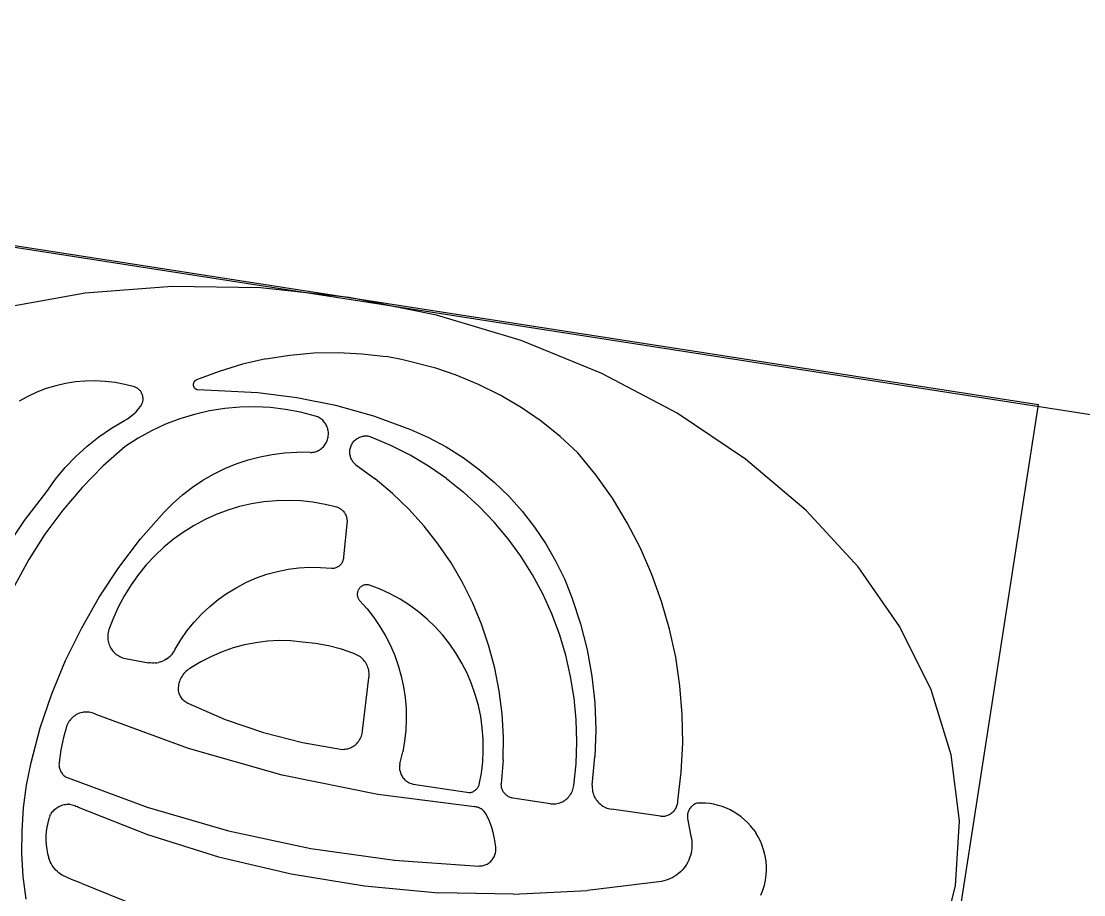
# Model space of a CAD drawing. Extents: x 396092 to 455492, y 17293 to 132793.
# Drawn here: x 405793.7 to 405946.1, y 61377.4 to 61502.6 of the extents above; entities that cross this region are included whole.
import ezdxf

# ---------------------------------------------------------------- set-up
doc = ezdxf.new("R2010")
doc.units = 0
doc.header["$LTSCALE"] = 1000
doc.header["$MEASUREMENT"] = 0
doc.layers.add('MU', color=34, linetype='Continuous')

# ---------------------------------------------------------------- blocks, each defined once
blk = doc.blocks.new('A$C0c70839c')
at = {"layer": 'MU', "color": 37}
for p, q in [((-503.98, 8.42), (-404.86, 8.42)), ((-417.63, 7.83), (-430.2, 6.09)), ((-404.86, 8.42), (-417.63, 7.83)), ((-404.86, 8.42), (-304.76, 8.42)), ((-392.08, 7.83), (-404.86, 8.42)), ((-379.51, 6.09), (-392.08, 7.83)), ((-304.76, -131.58), (-304.76, 8.42)), ((-430.2, 6.09), (-442.35, 3.21)), ((-367.36, 3.21), (-379.51, 6.09)), ((-442.35, 3.21), (-453.88, -0.75)), ((-355.83, -0.75), (-367.36, 3.21)), ((-408.62, -0.22), (-405.21, 0.38)), ((-405.21, 0.38), (-401.76, 0.74)), ((-401.76, 0.74), (-398.3, 0.86)), ((-396.08, 0.78), (-398.3, 0.86)), ((-391.04, 0.32), (-396.08, 0.78)), ((-387.97, -0.21), (-391.04, 0.32)), ((-415.3, -2.11), (-411.99, -1.05)), ((-411.99, -1.05), (-408.62, -0.22)), ((-384.6, -1.05), (-387.97, -0.21)), ((-381.29, -2.11), (-384.6, -1.05)), ((-345.11, -5.75), (-355.83, -0.75)), ((-415.3, -2.11), (-418.52, -3.4)), ((-378.07, -3.39), (-381.29, -2.11)), ((-418.52, -3.4), (-421.66, -4.91)), ((-374.93, -4.9), (-378.07, -3.39)), ((-421.66, -4.91), (-424.68, -6.63)), ((-371.9, -6.62), (-374.93, -4.9)), ((-335.38, -11.7), (-345.11, -5.75)), ((-425.04, -7.15), (-425.05, -7.19)), ((-425.05, -7.19), (-425.05, -7.24)), ((-425.05, -7.24), (-425.05, -7.29)), ((-425.05, -7.29), (-425.05, -7.33)), ((-425.05, -7.33), (-425.04, -7.38)), ((-425.02, -7.06), (-425.04, -7.1)), ((-425.04, -7.1), (-425.04, -7.15)), ((-425.04, -7.38), (-425.03, -7.43)), ((-425.03, -7.43), (-425.02, -7.47)), ((-425.01, -7.01), (-425.02, -7.06)), ((-425.02, -7.47), (-425, -7.52)), ((-424.99, -6.97), (-425.01, -7.01)), ((-425, -7.52), (-424.99, -7.56)), ((-424.97, -6.93), (-424.99, -6.97)), ((-424.99, -7.56), (-424.96, -7.6)), ((-424.95, -6.89), (-424.97, -6.93)), ((-424.96, -7.6), (-424.94, -7.64)), ((-424.92, -6.85), (-424.95, -6.89)), ((-424.9, -6.81), (-424.92, -6.85)), ((-424.87, -6.78), (-424.9, -6.81)), ((-424.83, -6.74), (-424.87, -6.78)), ((-424.8, -6.71), (-424.83, -6.74)), ((-424.76, -6.68), (-424.8, -6.71)), ((-424.72, -6.66), (-424.76, -6.68)), ((-424.68, -6.63), (-424.72, -6.66)), ((-421.36, -7.64), (-415.73, -7.06)), ((-415.73, -7.06), (-410.08, -6.9)), ((-410.08, -6.9), (-404.43, -7.15)), ((-404.43, -7.15), (-398.82, -7.83)), ((-369, -8.55), (-371.9, -6.62)), ((-439.02, -8.99), (-440.43, -9.23)), ((-437.6, -8.84), (-439.02, -8.99)), ((-436.17, -8.79), (-437.6, -8.84)), ((-434.75, -8.84), (-436.17, -8.79)), ((-433.33, -8.99), (-434.75, -8.84)), ((-433.21, -9.01), (-433.33, -8.99)), ((-433.1, -9.04), (-433.21, -9.01)), ((-432.99, -9.07), (-433.1, -9.04)), ((-432.88, -9.11), (-432.99, -9.07)), ((-432.78, -9.16), (-432.88, -9.11)), ((-424.94, -7.64), (-424.91, -7.68)), ((-424.91, -7.68), (-424.89, -7.71)), ((-424.89, -7.71), (-424.85, -7.75)), ((-424.85, -7.75), (-424.82, -7.78)), ((-424.82, -7.78), (-424.79, -7.81)), ((-424.79, -7.81), (-424.75, -7.84)), ((-424.75, -7.84), (-424.71, -7.86)), ((-424.71, -7.86), (-424.67, -7.89)), ((-424.67, -7.89), (-424.63, -7.9)), ((-424.63, -7.9), (-424.59, -7.92)), ((-424.59, -7.92), (-424.54, -7.93)), ((-424.54, -7.93), (-424.5, -7.95)), ((-424.5, -7.95), (-424.45, -7.95)), ((-424.45, -7.95), (-424.41, -7.96)), ((-424.41, -7.96), (-424.36, -7.96)), ((-424.36, -7.96), (-424.31, -7.96)), ((-424.31, -7.96), (-421.36, -7.64)), ((-413.59, -8.92), (-415.77, -9.15)), ((-411.4, -8.84), (-413.59, -8.92)), ((-409.21, -8.91), (-411.4, -8.84)), ((-407.02, -9.13), (-409.21, -8.91)), ((-406.85, -9.16), (-407.02, -9.13)), ((-398.82, -7.83), (-393.27, -8.92)), ((-393.27, -8.92), (-390.51, -9.67)), ((-365.97, -11.29), (-369, -8.55)), ((-444.5, -10.55), (-445.79, -11.17)), ((-443.18, -10.02), (-444.5, -10.55)), ((-441.81, -9.58), (-443.18, -10.02)), ((-440.43, -9.23), (-441.81, -9.58)), ((-432.68, -9.22), (-432.78, -9.16)), ((-432.58, -9.28), (-432.68, -9.22)), ((-432.49, -9.35), (-432.58, -9.28)), ((-432.4, -9.42), (-432.49, -9.35)), ((-432.32, -9.5), (-432.4, -9.42)), ((-432.24, -9.59), (-432.32, -9.5)), ((-432.17, -9.68), (-432.24, -9.59)), ((-432.11, -9.78), (-432.17, -9.68)), ((-432.05, -9.88), (-432.11, -9.78)), ((-431.99, -9.98), (-432.05, -9.88)), ((-431.95, -10.09), (-431.99, -9.98)), ((-431.91, -10.2), (-431.95, -10.09)), ((-431.88, -10.31), (-431.91, -10.2)), ((-431.85, -10.42), (-431.88, -10.31)), ((-431.83, -10.54), (-431.85, -10.42)), ((-431.82, -10.66), (-431.83, -10.54)), ((-431.82, -10.77), (-431.82, -10.66)), ((-420.06, -10.06), (-422.15, -10.73)), ((-417.93, -9.53), (-420.06, -10.06)), ((-415.77, -9.15), (-417.93, -9.53)), ((-406.69, -9.2), (-406.85, -9.16)), ((-406.52, -9.25), (-406.69, -9.2)), ((-406.36, -9.31), (-406.52, -9.25)), ((-406.2, -9.39), (-406.36, -9.31)), ((-406.05, -9.47), (-406.2, -9.39)), ((-405.91, -9.56), (-406.05, -9.47)), ((-405.77, -9.67), (-405.91, -9.56)), ((-405.64, -9.78), (-405.77, -9.67)), ((-405.51, -9.9), (-405.64, -9.78)), ((-405.39, -10.03), (-405.51, -9.9)), ((-405.29, -10.17), (-405.39, -10.03)), ((-405.19, -10.31), (-405.29, -10.17)), ((-405.1, -10.46), (-405.19, -10.31)), ((-405.02, -10.62), (-405.1, -10.46)), ((-404.95, -10.78), (-405.02, -10.62)), ((-390.51, -9.67), (-387.81, -10.62)), ((-387.81, -10.62), (-385.18, -11.75)), ((-447.04, -11.89), (-448.24, -12.68)), ((-445.79, -11.17), (-447.04, -11.89)), ((-432.55, -12.46), (-432.27, -12.02)), ((-432.27, -12.02), (-432.01, -11.56)), ((-432.01, -11.56), (-431.96, -11.45)), ((-431.96, -11.45), (-431.92, -11.35)), ((-431.92, -11.35), (-431.89, -11.23)), ((-431.89, -11.23), (-431.86, -11.12)), ((-431.86, -11.12), (-431.84, -11.01)), ((-431.84, -11.01), (-431.83, -10.89)), ((-431.83, -10.89), (-431.82, -10.77)), ((-424.19, -11.55), (-426.17, -12.5)), ((-422.15, -10.73), (-424.19, -11.55)), ((-404.89, -10.94), (-404.95, -10.78)), ((-404.84, -11.11), (-404.89, -10.94)), ((-404.81, -11.28), (-404.84, -11.11)), ((-404.82, -12.33), (-404.79, -12.16)), ((-404.78, -11.46), (-404.81, -11.28)), ((-404.79, -12.16), (-404.77, -11.98)), ((-404.77, -11.63), (-404.78, -11.46)), ((-404.76, -11.81), (-404.77, -11.63)), ((-404.77, -11.98), (-404.76, -11.81)), ((-401.22, -12.26), (-401.16, -12.12)), ((-401.16, -12.12), (-401.09, -11.98)), ((-401.09, -11.98), (-401.01, -11.85)), ((-401.01, -11.85), (-400.93, -11.73)), ((-400.93, -11.73), (-400.83, -11.61)), ((-400.83, -11.61), (-400.73, -11.5)), ((-400.73, -11.5), (-400.62, -11.4)), ((-400.62, -11.4), (-400.51, -11.3)), ((-400.51, -11.3), (-400.39, -11.21)), ((-400.39, -11.21), (-400.26, -11.13)), ((-400.26, -11.13), (-400.13, -11.06)), ((-400.13, -11.06), (-400, -11)), ((-400, -11), (-399.86, -10.95)), ((-399.86, -10.95), (-399.71, -10.9)), ((-399.57, -10.87), (-399.71, -10.9)), ((-399.42, -10.85), (-399.57, -10.87)), ((-399.27, -10.83), (-399.42, -10.85)), ((-399.12, -10.83), (-399.27, -10.83)), ((-398.98, -10.83), (-399.12, -10.83)), ((-398.83, -10.85), (-398.98, -10.83)), ((-398.68, -10.88), (-398.83, -10.85)), ((-395.69, -11.62), (-398.68, -10.88)), ((-392.75, -12.58), (-395.69, -11.62)), ((-385.18, -11.75), (-382.63, -13.07)), ((-363.12, -14.24), (-365.97, -11.29)), ((-326.8, -18.52), (-335.38, -11.7)), ((-448.24, -12.68), (-449.37, -13.56)), ((-434.01, -13.97), (-433.6, -13.64)), ((-433.6, -13.64), (-433.22, -13.27)), ((-433.22, -13.27), (-432.87, -12.88)), ((-432.87, -12.88), (-432.55, -12.46)), ((-428.09, -13.59), (-429.93, -14.81)), ((-426.17, -12.5), (-428.09, -13.59)), ((-405.69, -13.81), (-405.57, -13.69)), ((-405.57, -13.69), (-405.45, -13.57)), ((-405.45, -13.57), (-405.33, -13.43)), ((-405.33, -13.43), (-405.23, -13.29)), ((-405.23, -13.29), (-405.14, -13.14)), ((-405.14, -13.14), (-405.05, -12.99)), ((-405.05, -12.99), (-404.98, -12.83)), ((-404.98, -12.83), (-404.92, -12.67)), ((-404.92, -12.67), (-404.86, -12.5)), ((-404.86, -12.5), (-404.82, -12.33)), ((-401.39, -13.15), (-401.38, -12.99)), ((-401.38, -13.3), (-401.39, -13.15)), ((-401.38, -12.99), (-401.37, -12.84)), ((-401.36, -13.45), (-401.38, -13.3)), ((-401.37, -12.84), (-401.35, -12.69)), ((-401.34, -13.6), (-401.36, -13.45)), ((-401.35, -12.69), (-401.32, -12.55)), ((-401.3, -13.75), (-401.34, -13.6)), ((-401.32, -12.55), (-401.27, -12.4)), ((-401.27, -12.4), (-401.22, -12.26)), ((-389.88, -13.73), (-392.75, -12.58)), ((-382.63, -13.07), (-380.18, -14.57)), ((-435.69, -15.34), (-434.01, -13.97)), ((-429.93, -14.81), (-431.68, -16.15)), ((-412.31, -15.51), (-410.6, -15.03)), ((-410.6, -15.03), (-408.86, -14.66)), ((-406.93, -14.39), (-408.86, -14.66)), ((-406.93, -14.39), (-406.76, -14.36)), ((-406.76, -14.36), (-406.6, -14.31)), ((-406.6, -14.31), (-406.43, -14.25)), ((-406.43, -14.25), (-406.27, -14.19)), ((-406.27, -14.19), (-406.12, -14.11)), ((-406.12, -14.11), (-405.97, -14.02)), ((-405.97, -14.02), (-405.83, -13.92)), ((-405.83, -13.92), (-405.69, -13.81)), ((-401.26, -13.89), (-401.3, -13.75)), ((-401.2, -14.03), (-401.26, -13.89)), ((-401.14, -14.17), (-401.2, -14.03)), ((-401.07, -14.3), (-401.14, -14.17)), ((-400.99, -14.43), (-401.07, -14.3)), ((-400.9, -14.55), (-400.99, -14.43)), ((-400.8, -14.67), (-400.9, -14.55)), ((-400.7, -14.78), (-400.8, -14.67)), ((-400.59, -14.88), (-400.7, -14.78)), ((-400.47, -14.97), (-400.59, -14.88)), ((-400.35, -15.06), (-400.47, -14.97)), ((-400.22, -15.13), (-400.35, -15.06)), ((-400.22, -15.13), (-397.19, -16.69)), ((-387.1, -15.07), (-389.88, -13.73)), ((-387.1, -15.07), (-384.41, -16.61)), ((-380.18, -14.57), (-377.83, -16.23)), ((-360.48, -17.38), (-363.12, -14.24)), ((-437.27, -16.83), (-435.69, -15.34)), ((-431.68, -16.15), (-433.34, -17.62)), ((-415.62, -16.82), (-413.99, -16.11)), ((-413.99, -16.11), (-412.31, -15.51)), ((-394.41, -18.38), (-397.19, -16.69)), ((-381.82, -18.32), (-384.41, -16.61)), ((-377.83, -16.23), (-375.61, -18.06)), ((-438.74, -18.43), (-437.27, -16.83)), ((-433.34, -17.62), (-436.06, -20.91)), ((-418.73, -18.56), (-417.2, -17.63)), ((-417.2, -17.63), (-415.62, -16.82)), ((-375.61, -18.06), (-373.51, -20.04)), ((-358.05, -20.68), (-360.48, -17.38)), ((-440.1, -20.13), (-438.74, -18.43)), ((-421.59, -20.7), (-420.2, -19.58)), ((-420.2, -19.58), (-418.73, -18.56)), ((-391.74, -20.26), (-394.41, -18.38)), ((-379.36, -20.21), (-381.82, -18.32)), ((-319.53, -26.11), (-326.8, -18.52)), ((-441.35, -21.92), (-440.1, -20.13)), ((-436.06, -20.91), (-438.54, -24.38)), ((-422.91, -21.91), (-421.59, -20.7)), ((-389.21, -22.32), (-391.74, -20.26)), ((-377.02, -22.26), (-379.36, -20.21)), ((-373.51, -20.04), (-371.55, -22.17)), ((-355.84, -24.15), (-358.05, -20.68)), ((-442.47, -23.79), (-441.35, -21.92)), ((-424.15, -23.21), (-422.91, -21.91)), ((-412.46, -22.42), (-414.14, -22.96)), ((-410.74, -21.98), (-412.46, -22.42)), ((-409.01, -21.67), (-410.74, -21.98)), ((-407.25, -21.47), (-409.01, -21.67)), ((-405.49, -21.39), (-407.25, -21.47)), ((-403.73, -21.42), (-405.49, -21.39)), ((-401.97, -21.58), (-403.73, -21.42)), ((-401.84, -21.6), (-401.97, -21.58)), ((-401.7, -21.63), (-401.84, -21.6)), ((-401.57, -21.67), (-401.7, -21.63)), ((-401.45, -21.71), (-401.57, -21.67)), ((-401.32, -21.77), (-401.45, -21.71)), ((-401.2, -21.83), (-401.32, -21.77)), ((-401.09, -21.91), (-401.2, -21.83)), ((-400.98, -21.99), (-401.09, -21.91)), ((-400.87, -22.07), (-400.98, -21.99)), ((-400.77, -22.17), (-400.87, -22.07)), ((-400.68, -22.27), (-400.77, -22.17)), ((-400.59, -22.38), (-400.68, -22.27)), ((-400.51, -22.49), (-400.59, -22.38)), ((-400.44, -22.61), (-400.51, -22.49)), ((-400.37, -22.73), (-400.44, -22.61)), ((-400.32, -22.86), (-400.37, -22.73)), ((-400.27, -22.99), (-400.32, -22.86)), ((-386.81, -24.55), (-389.21, -22.32)), ((-374.83, -24.47), (-377.02, -22.26)), ((-371.55, -22.17), (-369.75, -24.42)), ((-443.46, -25.74), (-442.47, -23.79)), ((-438.54, -24.38), (-440.78, -28.03)), ((-425.3, -24.59), (-424.15, -23.21)), ((-417.37, -24.38), (-418.92, -25.26)), ((-415.78, -23.62), (-417.37, -24.38)), ((-414.14, -22.96), (-415.78, -23.62)), ((-400.23, -23.12), (-400.27, -22.99)), ((-400.2, -23.25), (-400.23, -23.12)), ((-399.9, -28.42), (-400.2, -23.25)), ((-353.87, -27.77), (-355.84, -24.15)), ((-445.98, -30.33), (-443.46, -25.74)), ((-426.36, -26.05), (-425.3, -24.59)), ((-418.92, -25.26), (-420.4, -26.23)), ((-384.58, -26.94), (-386.81, -24.55)), ((-372.78, -26.83), (-374.83, -24.47)), ((-369.75, -24.42), (-368.1, -26.8)), ((-429.1, -30.38), (-426.36, -26.05)), ((-421.82, -27.3), (-423.17, -28.46)), ((-420.4, -26.23), (-421.82, -27.3)), ((-382.51, -29.48), (-384.58, -26.94)), ((-370.9, -29.32), (-372.78, -26.83)), ((-368.1, -26.8), (-366.61, -29.3)), ((-313.7, -34.36), (-319.53, -26.11)), ((-440.78, -28.03), (-442.77, -31.82)), ((-423.17, -28.46), (-424.44, -29.71)), ((-399.93, -28.99), (-399.91, -28.88)), ((-399.91, -28.88), (-399.89, -28.76)), ((-399.89, -28.53), (-399.9, -28.42)), ((-399.89, -28.65), (-399.89, -28.53)), ((-399.89, -28.76), (-399.89, -28.65)), ((-352.13, -31.51), (-353.87, -27.77)), ((-448.2, -35.07), (-445.98, -30.33)), ((-431.55, -34.89), (-429.1, -30.38)), ((-424.44, -29.71), (-425.62, -31.04)), ((-404.51, -30.67), (-402.97, -30.45)), ((-402.97, -30.45), (-401.41, -30.34)), ((-401.41, -30.34), (-401.3, -30.32)), ((-401.3, -30.32), (-401.19, -30.3)), ((-401.19, -30.3), (-401.08, -30.27)), ((-401.08, -30.27), (-400.97, -30.23)), ((-400.97, -30.23), (-400.87, -30.19)), ((-400.87, -30.19), (-400.77, -30.14)), ((-400.77, -30.14), (-400.67, -30.08)), ((-400.67, -30.08), (-400.58, -30.02)), ((-400.58, -30.02), (-400.49, -29.95)), ((-400.49, -29.95), (-400.41, -29.87)), ((-400.41, -29.87), (-400.33, -29.79)), ((-400.33, -29.79), (-400.26, -29.7)), ((-400.26, -29.7), (-400.19, -29.61)), ((-400.19, -29.61), (-400.13, -29.52)), ((-400.13, -29.52), (-400.08, -29.42)), ((-400.08, -29.42), (-400.03, -29.31)), ((-400.03, -29.31), (-399.99, -29.21)), ((-399.99, -29.21), (-399.95, -29.1)), ((-399.95, -29.1), (-399.93, -28.99)), ((-380.61, -32.17), (-382.51, -29.48)), ((-369.18, -31.93), (-370.9, -29.32)), ((-366.61, -29.3), (-364.88, -32.72)), ((-442.77, -31.82), (-444.5, -35.74)), ((-425.62, -31.04), (-426.72, -32.45)), ((-410.44, -32.61), (-409.01, -31.97)), ((-409.01, -31.97), (-407.54, -31.43)), ((-407.54, -31.43), (-406.04, -31)), ((-406.04, -31), (-404.51, -30.67)), ((-396.41, -31.99), (-396.49, -32.03)), ((-396.33, -31.96), (-396.41, -31.99)), ((-396.25, -31.93), (-396.33, -31.96)), ((-396.16, -31.9), (-396.25, -31.93)), ((-396.07, -31.89), (-396.16, -31.9)), ((-395.98, -31.87), (-396.07, -31.89)), ((-395.89, -31.87), (-395.98, -31.87)), ((-395.8, -31.87), (-395.89, -31.87)), ((-395.71, -31.88), (-395.8, -31.87)), ((-395.63, -31.89), (-395.71, -31.88)), ((-394.06, -32.22), (-395.63, -31.89)), ((-367.64, -34.65), (-369.18, -31.93)), ((-350.65, -35.36), (-352.13, -31.51)), ((-426.72, -32.45), (-427.73, -33.93)), ((-413.15, -34.19), (-411.82, -33.36)), ((-411.82, -33.36), (-410.44, -32.61)), ((-397.18, -33.05), (-397.19, -33.14)), ((-397.19, -33.14), (-397.19, -33.23)), ((-397.19, -33.23), (-397.19, -33.32)), ((-397.19, -33.32), (-397.18, -33.41)), ((-397.17, -32.96), (-397.18, -33.05)), ((-397.18, -33.41), (-397.17, -33.5)), ((-397.14, -32.87), (-397.17, -32.96)), ((-397.17, -33.5), (-397.15, -33.59)), ((-397.12, -32.78), (-397.14, -32.87)), ((-397.09, -32.7), (-397.12, -32.78)), ((-397.05, -32.61), (-397.09, -32.7)), ((-397, -32.53), (-397.05, -32.61)), ((-396.96, -32.46), (-397, -32.53)), ((-396.9, -32.38), (-396.96, -32.46)), ((-396.84, -32.31), (-396.9, -32.38)), ((-396.78, -32.25), (-396.84, -32.31)), ((-396.71, -32.19), (-396.78, -32.25)), ((-396.64, -32.13), (-396.71, -32.19)), ((-396.57, -32.08), (-396.64, -32.13)), ((-396.49, -32.03), (-396.57, -32.08)), ((-392.51, -32.66), (-394.06, -32.22)), ((-391, -33.2), (-392.51, -32.66)), ((-389.53, -33.85), (-391, -33.2)), ((-378.9, -34.97), (-380.61, -32.17)), ((-364.88, -32.72), (-363.38, -36.26)), ((-433.7, -39.56), (-431.55, -34.89)), ((-427.73, -33.93), (-428.64, -35.48)), ((-414.42, -35.12), (-413.15, -34.19)), ((-397.15, -33.59), (-397.12, -33.68)), ((-397.12, -33.68), (-397.09, -33.76)), ((-397.09, -33.76), (-397.05, -33.85)), ((-397.05, -33.85), (-397.01, -33.93)), ((-397.01, -33.93), (-396.96, -34)), ((-396.96, -34), (-396.91, -34.08)), ((-396.91, -34.08), (-396.85, -34.15)), ((-396.85, -34.15), (-396.79, -34.21)), ((-396.79, -34.21), (-396.73, -34.28)), ((-396.73, -34.28), (-395.46, -35.31)), ((-388.1, -34.59), (-389.53, -33.85)), ((-386.73, -35.43), (-388.1, -34.59)), ((-377.37, -37.89), (-378.9, -34.97)), ((-366.29, -37.48), (-367.64, -34.65)), ((-309.44, -43.12), (-313.7, -34.36)), ((-444.5, -35.74), (-445.97, -39.78)), ((-428.64, -35.48), (-429.44, -37.08)), ((-416.76, -37.24), (-415.63, -36.14)), ((-415.63, -36.14), (-414.42, -35.12)), ((-395.46, -35.31), (-394.32, -36.37)), ((-394.32, -36.37), (-393.26, -37.5)), ((-385.41, -36.36), (-386.73, -35.43)), ((-384.15, -37.37), (-385.41, -36.36)), ((-363.38, -36.26), (-362.13, -39.9)), ((-349.42, -39.3), (-350.65, -35.36)), ((-429.44, -37.08), (-430.15, -38.73)), ((-417.81, -38.41), (-416.76, -37.24)), ((-393.26, -37.5), (-392.27, -38.7)), ((-382.97, -38.47), (-384.15, -37.37)), ((-376.05, -40.91), (-377.37, -37.89)), ((-365.12, -40.39), (-366.29, -37.48)), ((-435.54, -44.36), (-433.7, -39.56)), ((-430.15, -38.73), (-430.74, -40.42)), ((-418.79, -39.66), (-417.81, -38.41)), ((-392.27, -38.7), (-391.36, -39.96)), ((-381.85, -39.65), (-382.97, -38.47)), ((-348.46, -43.32), (-349.42, -39.3)), ((-430.74, -40.42), (-431.23, -42.16)), ((-420.47, -42.34), (-419.67, -40.97)), ((-419.67, -40.97), (-418.79, -39.66)), ((-391.36, -39.96), (-390.53, -41.28)), ((-380.82, -40.9), (-381.85, -39.65)), ((-379.87, -42.22), (-380.82, -40.9)), ((-374.93, -44.02), (-376.05, -40.91)), ((-364.14, -43.38), (-365.12, -40.39)), ((-362.13, -39.9), (-361.13, -43.62)), ((-431.23, -42.16), (-431.6, -43.92)), ((-421.17, -43.77), (-420.47, -42.34)), ((-410.48, -42.54), (-412.06, -43.11)), ((-408.87, -42.08), (-410.48, -42.54)), ((-407.23, -41.74), (-408.87, -42.08)), ((-405.58, -41.52), (-407.23, -41.74)), ((-403.91, -41.42), (-405.58, -41.52)), ((-402.01, -41.34), (-403.91, -41.42)), ((-400.11, -41.4), (-402.01, -41.34)), ((-398.22, -41.59), (-400.11, -41.4)), ((-396.34, -41.93), (-398.22, -41.59)), ((-396.14, -41.97), (-396.34, -41.93)), ((-395.94, -42.02), (-396.14, -41.97)), ((-395.74, -42.09), (-395.94, -42.02)), ((-395.54, -42.17), (-395.74, -42.09)), ((-395.36, -42.26), (-395.54, -42.17)), ((-395.18, -42.37), (-395.36, -42.26)), ((-395, -42.48), (-395.18, -42.37)), ((-394.84, -42.61), (-395, -42.48)), ((-394.68, -42.75), (-394.84, -42.61)), ((-390.53, -41.28), (-389.79, -42.65)), ((-389.79, -42.65), (-389.14, -44.07)), ((-379.01, -43.6), (-379.87, -42.22)), ((-431.63, -44.12), (-431.65, -44.33)), ((-431.6, -43.92), (-431.63, -44.12)), ((-421.77, -45.24), (-421.17, -43.77)), ((-413.59, -43.79), (-415.07, -44.58)), ((-412.06, -43.11), (-413.59, -43.79)), ((-394.53, -42.9), (-394.68, -42.75)), ((-394.39, -43.06), (-394.53, -42.9)), ((-394.27, -43.23), (-394.39, -43.06)), ((-394.15, -43.4), (-394.27, -43.23)), ((-394.05, -43.59), (-394.15, -43.4)), ((-393.96, -43.78), (-394.05, -43.59)), ((-393.88, -43.98), (-393.96, -43.78)), ((-393.81, -44.18), (-393.88, -43.98)), ((-393.76, -44.38), (-393.81, -44.18)), ((-389.14, -44.07), (-388.58, -45.53)), ((-378.24, -45.03), (-379.01, -43.6)), ((-374.02, -47.19), (-374.93, -44.02)), ((-363.37, -46.42), (-364.14, -43.38)), ((-361.13, -43.62), (-360.39, -47.4)), ((-347.76, -47.39), (-348.46, -43.32)), ((-306.83, -52.26), (-309.44, -43.12)), ((-437.08, -49.27), (-435.54, -44.36)), ((-431.65, -44.33), (-431.65, -44.54)), ((-431.65, -44.54), (-431.64, -44.75)), ((-431.64, -44.75), (-431.61, -44.96)), ((-431.61, -44.96), (-431.58, -45.16)), ((-431.58, -45.16), (-431.53, -45.37)), ((-431.53, -45.37), (-431.46, -45.57)), ((-431.46, -45.57), (-431.38, -45.76)), ((-422.07, -45.91), (-421.96, -45.69)), ((-421.96, -45.69), (-421.86, -45.47)), ((-421.86, -45.47), (-421.77, -45.24)), ((-416.49, -45.47), (-417.85, -46.46)), ((-415.07, -44.58), (-416.49, -45.47)), ((-393.72, -44.59), (-393.76, -44.38)), ((-393.69, -44.8), (-393.72, -44.59)), ((-393.68, -45.02), (-393.69, -44.8)), ((-393.41, -52.68), (-393.68, -45.02)), ((-388.58, -45.53), (-388.11, -47.03)), ((-377.57, -46.52), (-378.24, -45.03)), ((-431.38, -45.76), (-431.3, -45.95)), ((-431.3, -45.95), (-431.19, -46.13)), ((-431.19, -46.13), (-431.08, -46.3)), ((-431.08, -46.3), (-430.96, -46.47)), ((-430.96, -46.47), (-430.82, -46.63)), ((-430.82, -46.63), (-430.68, -46.78)), ((-430.68, -46.78), (-430.53, -46.92)), ((-430.53, -46.92), (-430.36, -47.04)), ((-430.36, -47.04), (-430.19, -47.16)), ((-430.19, -47.16), (-430.02, -47.27)), ((-423.43, -47.27), (-423.22, -47.14)), ((-423.03, -47), (-423.22, -47.14)), ((-422.84, -46.85), (-423.03, -47)), ((-422.84, -46.85), (-422.66, -46.68)), ((-422.66, -46.68), (-422.5, -46.51)), ((-422.5, -46.51), (-422.34, -46.32)), ((-422.2, -46.12), (-422.34, -46.32)), ((-422.07, -45.91), (-422.2, -46.12)), ((-417.85, -46.46), (-419.14, -47.55)), ((-388.11, -47.03), (-387.74, -48.55)), ((-376.99, -48.04), (-377.57, -46.52)), ((-373.33, -50.42), (-374.02, -47.19)), ((-362.79, -49.51), (-363.37, -46.42)), ((-430.02, -47.27), (-429.83, -47.36)), ((-429.83, -47.36), (-429.64, -47.44)), ((-429.64, -47.44), (-429.45, -47.51)), ((-429.45, -47.51), (-429.25, -47.56)), ((-429.25, -47.56), (-429.05, -47.6)), ((-429.05, -47.6), (-428.85, -47.63)), ((-428.85, -47.63), (-428.64, -47.64)), ((-428.64, -47.64), (-425.28, -47.74)), ((-425.04, -47.73), (-425.28, -47.74)), ((-424.8, -47.72), (-425.04, -47.73)), ((-424.56, -47.68), (-424.8, -47.72)), ((-424.32, -47.63), (-424.56, -47.68)), ((-424.32, -47.63), (-424.09, -47.56)), ((-424.09, -47.56), (-423.86, -47.48)), ((-423.64, -47.38), (-423.86, -47.48)), ((-423.64, -47.38), (-423.43, -47.27)), ((-420.12, -48.7), (-420.22, -48.89)), ((-420.02, -48.51), (-420.12, -48.7)), ((-419.9, -48.32), (-420.02, -48.51)), ((-419.77, -48.15), (-419.9, -48.32)), ((-419.62, -47.99), (-419.77, -48.15)), ((-419.47, -47.83), (-419.62, -47.99)), ((-419.31, -47.69), (-419.47, -47.83)), ((-419.14, -47.55), (-419.31, -47.69)), ((-387.74, -48.55), (-387.47, -50.09)), ((-376.52, -49.6), (-376.99, -48.04)), ((-360.39, -47.4), (-359.91, -51.22)), ((-347.33, -51.51), (-347.76, -47.39)), ((-438.28, -54.28), (-437.08, -49.27)), ((-420.5, -49.95), (-420.51, -50.17)), ((-420.51, -50.17), (-420.51, -50.39)), ((-420.47, -49.73), (-420.5, -49.95)), ((-420.43, -49.52), (-420.47, -49.73)), ((-420.37, -49.3), (-420.43, -49.52)), ((-420.3, -49.1), (-420.37, -49.3)), ((-420.22, -48.89), (-420.3, -49.1)), ((-387.47, -50.09), (-387.3, -51.65)), ((-376.14, -51.19), (-376.52, -49.6)), ((-362.43, -52.64), (-362.79, -49.51)), ((-420.51, -50.39), (-420.5, -50.61)), ((-420.5, -50.61), (-420.47, -50.83)), ((-420.47, -50.83), (-420.43, -51.04)), ((-420.43, -51.04), (-420.37, -51.25)), ((-420.37, -51.25), (-420.29, -51.41)), ((-420.29, -51.41), (-420.19, -51.56)), ((-420.19, -51.56), (-420.09, -51.71)), ((-420.09, -51.71), (-419.98, -51.85)), ((-387.3, -51.65), (-387.23, -53.22)), ((-375.87, -52.81), (-376.14, -51.19)), ((-372.85, -53.69), (-373.33, -50.42)), ((-359.68, -55.3), (-359.91, -51.22)), ((-347.18, -55.64), (-347.33, -51.51)), ((-419.98, -51.85), (-419.86, -51.98)), ((-419.86, -51.98), (-419.73, -52.1)), ((-419.73, -52.1), (-419.59, -52.21)), ((-419.59, -52.21), (-419.44, -52.31)), ((-419.44, -52.31), (-419.29, -52.4)), ((-419.29, -52.4), (-419.13, -52.48)), ((-419.13, -52.48), (-418.97, -52.55)), ((-418.97, -52.55), (-418.81, -52.61)), ((-418.81, -52.61), (-413.17, -54.08)), ((-393.47, -53.46), (-393.43, -53.27)), ((-393.43, -53.27), (-393.41, -53.07)), ((-393.41, -52.88), (-393.41, -52.68)), ((-393.41, -53.07), (-393.41, -52.88)), ((-387.23, -53.22), (-387.26, -54.78)), ((-375.71, -54.43), (-375.87, -52.81)), ((-362.26, -55.78), (-362.43, -52.64)), ((-305.96, -61.58), (-306.83, -52.26)), ((-439.17, -59.36), (-438.28, -54.28)), ((-413.17, -54.08), (-407.45, -55.09)), ((-394.31, -54.99), (-394.17, -54.85)), ((-394.17, -54.85), (-394.04, -54.7)), ((-394.04, -54.7), (-393.93, -54.54)), ((-393.93, -54.54), (-393.82, -54.38)), ((-393.82, -54.38), (-393.73, -54.21)), ((-393.73, -54.21), (-393.64, -54.03)), ((-393.64, -54.03), (-393.57, -53.84)), ((-393.57, -53.84), (-393.51, -53.66)), ((-393.51, -53.66), (-393.47, -53.46)), ((-387.41, -56.51), (-387.26, -54.78)), ((-375.65, -56.07), (-375.71, -54.43)), ((-372.85, -53.69), (-372.59, -57.12)), ((-433.74, -56.32), (-433.92, -56.4)), ((-433.55, -56.24), (-433.74, -56.32)), ((-433.37, -56.18), (-433.55, -56.24)), ((-433.18, -56.13), (-433.37, -56.18)), ((-432.98, -56.09), (-433.18, -56.13)), ((-432.78, -56.07), (-432.98, -56.09)), ((-432.59, -56.06), (-432.78, -56.07)), ((-432.39, -56.06), (-432.59, -56.06)), ((-432.19, -56.08), (-432.39, -56.06)), ((-432, -56.11), (-432.19, -56.08)), ((-431.81, -56.15), (-432, -56.11)), ((-431.62, -56.21), (-431.81, -56.15)), ((-431.43, -56.28), (-431.62, -56.21)), ((-417.7, -59.03), (-431.43, -56.28)), ((-407.45, -55.09), (-401.66, -55.65)), ((-401.66, -55.65), (-395.85, -55.74)), ((-395.85, -55.74), (-395.66, -55.7)), ((-395.66, -55.7), (-395.47, -55.66)), ((-395.47, -55.66), (-395.29, -55.6)), ((-395.29, -55.6), (-395.11, -55.53)), ((-395.11, -55.53), (-394.94, -55.44)), ((-394.94, -55.44), (-394.77, -55.34)), ((-394.77, -55.34), (-394.61, -55.24)), ((-394.61, -55.24), (-394.45, -55.12)), ((-394.45, -55.12), (-394.31, -54.99)), ((-375.7, -57.7), (-375.65, -56.07)), ((-362.35, -56.57), (-362.31, -56.37)), ((-362.31, -56.37), (-362.28, -56.18)), ((-362.28, -56.18), (-362.27, -55.98)), ((-362.27, -55.98), (-362.26, -55.78)), ((-359.68, -55.3), (-359.65, -55.52)), ((-359.65, -55.52), (-359.61, -55.74)), ((-359.61, -55.74), (-359.55, -55.95)), ((-359.55, -55.95), (-359.48, -56.16)), ((-359.48, -56.16), (-359.4, -56.37)), ((-359.4, -56.37), (-359.3, -56.57)), ((-347.24, -56.54), (-347.21, -56.39)), ((-347.21, -56.39), (-347.18, -56.24)), ((-347.16, -55.79), (-347.18, -55.64)), ((-347.18, -56.24), (-347.17, -56.09)), ((-347.17, -56.09), (-347.16, -55.94)), ((-347.16, -55.94), (-347.16, -55.79)), ((-345.21, -56.28), (-345.28, -56.4)), ((-345.14, -56.17), (-345.21, -56.28)), ((-345.06, -56.07), (-345.14, -56.17)), ((-344.97, -55.97), (-345.06, -56.07)), ((-344.88, -55.88), (-344.97, -55.97)), ((-344.78, -55.79), (-344.88, -55.88)), ((-344.67, -55.71), (-344.78, -55.79)), ((-344.56, -55.64), (-344.67, -55.71)), ((-344.45, -55.58), (-344.56, -55.64)), ((-343.84, -55.46), (-344.45, -55.58)), ((-343.23, -55.38), (-343.84, -55.46)), ((-342.61, -55.34), (-343.23, -55.38)), ((-341.99, -55.35), (-342.61, -55.34)), ((-341.37, -55.4), (-341.99, -55.35)), ((-340.76, -55.49), (-341.37, -55.4)), ((-340.15, -55.62), (-340.76, -55.49)), ((-339.55, -55.79), (-340.15, -55.62)), ((-338.97, -56), (-339.55, -55.79)), ((-338.4, -56.25), (-338.97, -56)), ((-337.85, -56.53), (-338.4, -56.25)), ((-435.25, -57.84), (-435.33, -58.02)), ((-435.16, -57.66), (-435.25, -57.84)), ((-435.07, -57.48), (-435.16, -57.66)), ((-434.95, -57.32), (-435.07, -57.48)), ((-434.83, -57.16), (-434.95, -57.32)), ((-434.7, -57.01), (-434.83, -57.16)), ((-434.56, -56.87), (-434.7, -57.01)), ((-434.41, -56.73), (-434.56, -56.87)), ((-434.25, -56.61), (-434.41, -56.73)), ((-434.09, -56.5), (-434.25, -56.61)), ((-433.92, -56.4), (-434.09, -56.5)), ((-387.41, -56.51), (-387.41, -56.67)), ((-387.41, -56.67), (-387.4, -56.84)), ((-387.4, -56.84), (-387.39, -57)), ((-387.39, -57), (-387.36, -57.16)), ((-387.36, -57.16), (-387.32, -57.32)), ((-387.32, -57.32), (-387.27, -57.48)), ((-387.27, -57.48), (-387.21, -57.63)), ((-387.21, -57.63), (-387.14, -57.78)), ((-387.14, -57.78), (-387.06, -57.92)), ((-375.75, -57.92), (-375.72, -57.81)), ((-375.72, -57.81), (-375.7, -57.7)), ((-372.57, -57.26), (-372.59, -57.12)), ((-372.54, -57.38), (-372.57, -57.26)), ((-372.5, -57.51), (-372.54, -57.38)), ((-372.46, -57.64), (-372.5, -57.51)), ((-372.41, -57.76), (-372.46, -57.64)), ((-372.35, -57.88), (-372.41, -57.76)), ((-372.28, -57.99), (-372.35, -57.88)), ((-363.1, -57.94), (-362.97, -57.79)), ((-362.97, -57.79), (-362.85, -57.64)), ((-362.85, -57.64), (-362.74, -57.47)), ((-362.74, -57.47), (-362.64, -57.3)), ((-362.64, -57.3), (-362.55, -57.13)), ((-362.55, -57.13), (-362.47, -56.95)), ((-362.47, -56.95), (-362.41, -56.76)), ((-362.41, -56.76), (-362.35, -56.57)), ((-359.3, -56.57), (-359.19, -56.76)), ((-359.19, -56.76), (-359.07, -56.95)), ((-359.07, -56.95), (-358.93, -57.12)), ((-358.93, -57.12), (-358.78, -57.29)), ((-358.78, -57.29), (-358.63, -57.44)), ((-358.63, -57.44), (-358.46, -57.59)), ((-358.46, -57.59), (-358.28, -57.72)), ((-358.28, -57.72), (-358.1, -57.84)), ((-358.1, -57.84), (-357.91, -57.95)), ((-348.44, -57.99), (-348.31, -57.92)), ((-348.31, -57.92), (-348.19, -57.84)), ((-348.19, -57.84), (-348.06, -57.76)), ((-348.06, -57.76), (-347.95, -57.66)), ((-347.95, -57.66), (-347.84, -57.56)), ((-347.84, -57.56), (-347.74, -57.45)), ((-347.74, -57.45), (-347.64, -57.34)), ((-347.64, -57.34), (-347.55, -57.22)), ((-347.55, -57.22), (-347.47, -57.09)), ((-347.47, -57.09), (-347.4, -56.96)), ((-347.4, -56.96), (-347.34, -56.82)), ((-347.34, -56.82), (-347.29, -56.68)), ((-347.29, -56.68), (-347.24, -56.54)), ((-345.51, -57.15), (-345.52, -57.28)), ((-345.52, -57.28), (-345.52, -57.42)), ((-345.52, -57.42), (-345.51, -57.55)), ((-345.49, -57.02), (-345.51, -57.15)), ((-345.51, -57.55), (-345.49, -57.68)), ((-345.46, -56.89), (-345.49, -57.02)), ((-345.49, -57.68), (-345.47, -57.81)), ((-345.47, -57.81), (-345.43, -57.94)), ((-345.43, -56.76), (-345.46, -56.89)), ((-345.39, -56.64), (-345.43, -56.76)), ((-345.34, -56.51), (-345.39, -56.64)), ((-345.28, -56.4), (-345.34, -56.51)), ((-337.31, -56.86), (-337.85, -56.53)), ((-336.8, -57.22), (-337.31, -56.86)), ((-336.32, -57.61), (-336.8, -57.22)), ((-335.86, -58.03), (-336.32, -57.61)), ((-439.72, -64.48), (-439.17, -59.36)), ((-435.44, -58.41), (-435.68, -60.2)), ((-435.39, -58.21), (-435.44, -58.41)), ((-435.33, -58.02), (-435.39, -58.21)), ((-403.82, -60.73), (-417.7, -59.03)), ((-387.06, -57.92), (-386.97, -58.06)), ((-386.97, -58.06), (-386.87, -58.19)), ((-386.87, -58.19), (-386.77, -58.31)), ((-386.77, -58.31), (-386.66, -58.43)), ((-386.66, -58.43), (-386.54, -58.54)), ((-386.54, -58.54), (-386.41, -58.64)), ((-386.41, -58.64), (-386.28, -58.73)), ((-386.28, -58.73), (-386.14, -58.82)), ((-386.14, -58.82), (-385.99, -58.89)), ((-385.99, -58.89), (-385.84, -58.95)), ((-385.84, -58.95), (-385.69, -59.01)), ((-385.69, -59.01), (-385.54, -59.05)), ((-385.54, -59.05), (-385.38, -59.08)), ((-385.38, -59.08), (-385.22, -59.1)), ((-385.22, -59.1), (-385.06, -59.11)), ((-385.06, -59.11), (-378.24, -59.07)), ((-378.24, -59.07), (-376.95, -59.08)), ((-376.95, -59.08), (-376.85, -59.05)), ((-376.85, -59.05), (-376.74, -59.02)), ((-376.74, -59.02), (-376.64, -58.97)), ((-376.64, -58.97), (-376.55, -58.93)), ((-376.55, -58.93), (-376.45, -58.87)), ((-376.45, -58.87), (-376.36, -58.81)), ((-376.36, -58.81), (-376.28, -58.74)), ((-376.28, -58.74), (-376.19, -58.67)), ((-376.19, -58.67), (-376.12, -58.59)), ((-376.12, -58.59), (-376.05, -58.51)), ((-376.05, -58.51), (-375.98, -58.42)), ((-375.98, -58.42), (-375.92, -58.33)), ((-375.92, -58.33), (-375.87, -58.23)), ((-375.87, -58.23), (-375.82, -58.13)), ((-375.82, -58.13), (-375.78, -58.03)), ((-375.78, -58.03), (-375.75, -57.92)), ((-372.21, -58.1), (-372.28, -57.99)), ((-372.13, -58.2), (-372.21, -58.1)), ((-372.04, -58.3), (-372.13, -58.2)), ((-371.94, -58.39), (-372.04, -58.3)), ((-371.84, -58.47), (-371.94, -58.39)), ((-371.74, -58.55), (-371.84, -58.47)), ((-371.63, -58.62), (-371.74, -58.55)), ((-371.51, -58.68), (-371.63, -58.62)), ((-371.4, -58.74), (-371.51, -58.68)), ((-371.27, -58.79), (-371.4, -58.74)), ((-371.15, -58.82), (-371.27, -58.79)), ((-371.02, -58.85), (-371.15, -58.82)), ((-370.9, -58.88), (-371.02, -58.85)), ((-370.77, -58.89), (-370.9, -58.88)), ((-370.64, -58.89), (-370.77, -58.89)), ((-365.19, -58.86), (-370.64, -58.89)), ((-365.19, -58.86), (-365, -58.85)), ((-365, -58.85), (-364.8, -58.83)), ((-364.8, -58.83), (-364.61, -58.79)), ((-364.61, -58.79), (-364.42, -58.74)), ((-364.42, -58.74), (-364.24, -58.68)), ((-364.24, -58.68), (-364.05, -58.61)), ((-364.05, -58.61), (-363.88, -58.53)), ((-363.88, -58.53), (-363.71, -58.43)), ((-363.71, -58.43), (-363.54, -58.32)), ((-363.54, -58.32), (-363.39, -58.21)), ((-363.39, -58.21), (-363.24, -58.08)), ((-363.24, -58.08), (-363.1, -57.94)), ((-357.91, -57.95), (-357.71, -58.04)), ((-357.71, -58.04), (-357.51, -58.12)), ((-357.51, -58.12), (-357.3, -58.18)), ((-357.3, -58.18), (-357.08, -58.23)), ((-357.08, -58.23), (-356.87, -58.27)), ((-356.87, -58.27), (-356.65, -58.29)), ((-356.65, -58.29), (-356.43, -58.3)), ((-349.3, -58.21), (-356.43, -58.3)), ((-349.3, -58.21), (-349.15, -58.19)), ((-349.15, -58.19), (-349, -58.17)), ((-349, -58.17), (-348.86, -58.14)), ((-348.86, -58.14), (-348.72, -58.1)), ((-348.72, -58.1), (-348.58, -58.05)), ((-348.58, -58.05), (-348.44, -57.99)), ((-345.43, -57.94), (-344.56, -60.37)), ((-335.86, -58.03), (-335.43, -58.49)), ((-335.03, -58.97), (-335.43, -58.49)), ((-334.66, -59.48), (-335.03, -58.97)), ((-435.68, -60.2), (-435.78, -62.01)), ((-389.85, -61.37), (-403.82, -60.73)), ((-375.87, -60.96), (-389.85, -61.37)), ((-375.72, -60.96), (-375.87, -60.96)), ((-375.58, -60.96), (-375.72, -60.96)), ((-375.43, -60.98), (-375.58, -60.96)), ((-344.56, -60.37), (-344.44, -60.7)), ((-344.44, -60.7), (-344.34, -61.03)), ((-334.32, -60.01), (-334.66, -59.48)), ((-334.02, -60.56), (-334.32, -60.01)), ((-333.76, -61.14), (-334.02, -60.56)), ((-435.78, -62.01), (-435.74, -63.82)), ((-375.29, -61), (-375.43, -60.98)), ((-375.15, -61.04), (-375.29, -61)), ((-375.01, -61.08), (-375.15, -61.04)), ((-374.88, -61.13), (-375.01, -61.08)), ((-374.75, -61.2), (-374.88, -61.13)), ((-374.62, -61.27), (-374.75, -61.2)), ((-374.5, -61.35), (-374.62, -61.27)), ((-374.39, -61.43), (-374.5, -61.35)), ((-374.28, -61.53), (-374.39, -61.43)), ((-374.18, -61.63), (-374.28, -61.53)), ((-374.08, -61.74), (-374.18, -61.63)), ((-373.99, -61.86), (-374.08, -61.74)), ((-373.46, -62.67), (-373.99, -61.86)), ((-344.34, -61.03), (-344.26, -61.37)), ((-344.26, -61.37), (-344.2, -61.72)), ((-344.2, -61.72), (-344.17, -62.07)), ((-344.17, -62.07), (-344.16, -62.41)), ((-344.16, -62.41), (-344.17, -62.76)), ((-333.53, -61.73), (-333.76, -61.14)), ((-333.34, -62.33), (-333.53, -61.73)), ((-333.19, -62.94), (-333.34, -62.33)), ((-306.83, -70.91), (-305.96, -61.58)), ((-435.74, -63.82), (-435.73, -63.96)), ((-435.73, -63.96), (-435.72, -64.1)), ((-372.99, -63.51), (-373.46, -62.67)), ((-372.58, -64.39), (-372.99, -63.51)), ((-344.34, -63.8), (-344.44, -64.13)), ((-344.26, -63.46), (-344.34, -63.8)), ((-344.2, -63.11), (-344.26, -63.46)), ((-344.17, -62.76), (-344.2, -63.11)), ((-333.09, -63.57), (-333.19, -62.94)), ((-333.02, -64.19), (-333.09, -63.57)), ((-439.86, -67.76), (-439.72, -64.48)), ((-435.72, -64.1), (-435.69, -64.24)), ((-435.69, -64.24), (-435.66, -64.37)), ((-435.66, -64.37), (-435.61, -64.51)), ((-435.61, -64.51), (-435.56, -64.64)), ((-435.56, -64.64), (-435.5, -64.76)), ((-435.5, -64.76), (-435.44, -64.88)), ((-435.44, -64.88), (-435.36, -65)), ((-435.36, -65), (-435.28, -65.11)), ((-435.28, -65.11), (-435.19, -65.22)), ((-435.19, -65.22), (-435.09, -65.32)), ((-435.09, -65.32), (-434.99, -65.41)), ((-434.99, -65.41), (-434.88, -65.5)), ((-434.88, -65.5), (-434.77, -65.58)), ((-372.24, -65.3), (-372.58, -64.39)), ((-371.96, -66.23), (-372.24, -65.3)), ((-345.05, -65.38), (-345.25, -65.66)), ((-344.87, -65.08), (-345.05, -65.38)), ((-344.71, -64.77), (-344.87, -65.08)), ((-344.56, -64.46), (-344.71, -64.77)), ((-344.44, -64.13), (-344.56, -64.46)), ((-333.07, -65.71), (-333.02, -64.95)), ((-333.02, -64.95), (-333.02, -64.19)), ((-434.77, -65.58), (-434.65, -65.65)), ((-434.65, -65.65), (-434.52, -65.71)), ((-434.52, -65.71), (-434.4, -65.76)), ((-434.4, -65.76), (-434.27, -65.81)), ((-434.27, -65.81), (-434.14, -65.84)), ((-434.14, -65.84), (-422.26, -68.25)), ((-371.93, -66.39), (-371.96, -66.23)), ((-371.9, -66.54), (-371.93, -66.39)), ((-371.89, -66.7), (-371.9, -66.54)), ((-371.9, -67.18), (-371.89, -67.02)), ((-371.88, -66.86), (-371.89, -66.7)), ((-371.89, -67.02), (-371.88, -66.86)), ((-346.81, -67.01), (-347.11, -67.17)), ((-346.52, -66.83), (-346.81, -67.01)), ((-346.23, -66.63), (-346.52, -66.83)), ((-345.97, -66.41), (-346.23, -66.63)), ((-345.71, -66.18), (-345.97, -66.41)), ((-345.48, -65.93), (-345.71, -66.18)), ((-345.25, -65.66), (-345.48, -65.93)), ((-333.33, -67.19), (-333.18, -66.45)), ((-333.18, -66.45), (-333.07, -65.71)), ((-439.78, -71.05), (-439.86, -67.76)), ((-422.26, -68.25), (-410.24, -69.81)), ((-372.7, -68.69), (-372.59, -68.59)), ((-372.59, -68.59), (-372.48, -68.47)), ((-372.48, -68.47), (-372.38, -68.35)), ((-372.38, -68.35), (-372.29, -68.22)), ((-372.29, -68.22), (-372.2, -68.08)), ((-372.2, -68.08), (-372.13, -67.94)), ((-372.13, -67.94), (-372.06, -67.8)), ((-372.06, -67.8), (-372.01, -67.65)), ((-372.01, -67.65), (-371.96, -67.5)), ((-371.96, -67.5), (-371.93, -67.34)), ((-371.93, -67.34), (-371.9, -67.18)), ((-347.75, -67.42), (-358.04, -70.33)), ((-347.43, -67.3), (-347.75, -67.42)), ((-347.11, -67.17), (-347.43, -67.3)), ((-434.93, -70.18), (-434.78, -70.06)), ((-434.78, -70.06), (-434.62, -69.95)), ((-434.62, -69.95), (-434.45, -69.86)), ((-434.45, -69.86), (-434.28, -69.77)), ((-434.28, -69.77), (-434.1, -69.7)), ((-434.1, -69.7), (-433.92, -69.64)), ((-433.92, -69.64), (-433.73, -69.6)), ((-433.73, -69.6), (-433.54, -69.56)), ((-433.35, -69.54), (-433.54, -69.56)), ((-433.35, -69.54), (-433.16, -69.54)), ((-433.16, -69.54), (-432.97, -69.54)), ((-432.97, -69.54), (-432.78, -69.56)), ((-432.78, -69.56), (-432.59, -69.59)), ((-432.59, -69.59), (-432.4, -69.64)), ((-432.4, -69.64), (-432.22, -69.7)), ((-432.04, -69.77), (-432.22, -69.7)), ((-432.04, -69.77), (-421.62, -72.1)), ((-410.24, -69.81), (-398.15, -70.49)), ((-386.04, -70.31), (-373.97, -69.27)), ((-373.97, -69.27), (-373.82, -69.24)), ((-373.82, -69.24), (-373.66, -69.21)), ((-373.66, -69.21), (-373.51, -69.16)), ((-373.51, -69.16), (-373.37, -69.11)), ((-373.37, -69.11), (-373.22, -69.04)), ((-373.22, -69.04), (-373.08, -68.97)), ((-373.08, -68.97), (-372.95, -68.89)), ((-372.95, -68.89), (-372.82, -68.8)), ((-372.82, -68.8), (-372.7, -68.69)), ((-439.5, -74.32), (-439.78, -71.05)), ((-435.87, -71.61), (-435.92, -71.8)), ((-435.87, -71.61), (-435.81, -71.43)), ((-435.74, -71.25), (-435.81, -71.43)), ((-435.74, -71.25), (-435.66, -71.07)), ((-435.66, -71.07), (-435.56, -70.9)), ((-435.56, -70.9), (-435.45, -70.74)), ((-435.45, -70.74), (-435.34, -70.59)), ((-435.34, -70.59), (-435.21, -70.44)), ((-435.21, -70.44), (-435.07, -70.3)), ((-435.07, -70.3), (-434.93, -70.18)), ((-398.15, -70.49), (-386.04, -70.31)), ((-368.5, -72.51), (-358.04, -70.33)), ((-436.03, -72.63), (-436.06, -73.27)), ((-435.96, -71.99), (-436.03, -72.63)), ((-435.92, -71.8), (-435.96, -71.99)), ((-421.62, -72.1), (-411.06, -73.69)), ((-368.5, -72.51), (-379.08, -73.94)), ((-439.01, -77.57), (-439.5, -74.32)), ((-436.06, -73.27), (-436.05, -73.91)), ((-436.05, -73.91), (-436, -74.55)), ((-436, -74.55), (-435.9, -75.18)), ((-411.06, -73.69), (-400.41, -74.53)), ((-400.41, -74.53), (-389.74, -74.61)), ((-389.74, -74.61), (-379.08, -73.94)), ((-435.9, -75.18), (-435.76, -75.8)), ((-435.76, -75.8), (-435.58, -76.42)), ((-438.31, -80.77), (-439.01, -77.57)), ((-435.58, -76.42), (-435.36, -77.01)), ((-435.36, -77.01), (-435.1, -77.6)), ((-434.96, -77.86), (-435.1, -77.6)), ((-434.81, -78.11), (-434.96, -77.86)), ((-434.65, -78.35), (-434.81, -78.11)), ((-434.46, -78.57), (-434.65, -78.35)), ((-434.26, -78.78), (-434.46, -78.57)), ((-434.05, -78.98), (-434.26, -78.78)), ((-433.83, -79.16), (-434.05, -78.98)), ((-433.59, -79.33), (-433.83, -79.16)), ((-437.4, -83.93), (-438.31, -80.77)), ((-433.59, -79.33), (-433.34, -79.48)), ((-433.08, -79.61), (-433.34, -79.48)), ((-432.82, -79.72), (-433.08, -79.61)), ((-431.4, -80.16), (-432.82, -79.72)), ((-429.95, -80.47), (-431.4, -80.16)), ((-429.95, -80.47), (-419.41, -82.9))]:
    blk.add_line(p, q, dxfattribs=at)

msp = doc.modelspace()

# ---------------------------------------------------------------- linework, layer by layer
at = {"layer": 'MU', "color": 32, "true_color": 0xcd6928}
msp.add_line((406698.78, 61329.42), (405380.81, 61534.13), dxfattribs=at)

# ---------------------------------------------------------------- block references
at = {"color": 32, "true_color": 0xcd6928, "rotation": 351.1712632918867}
msp.add_blockref('A$C0c70839c', (406239.53, 61392.53), dxfattribs=at)

doc.saveas('drawing.dxf')
